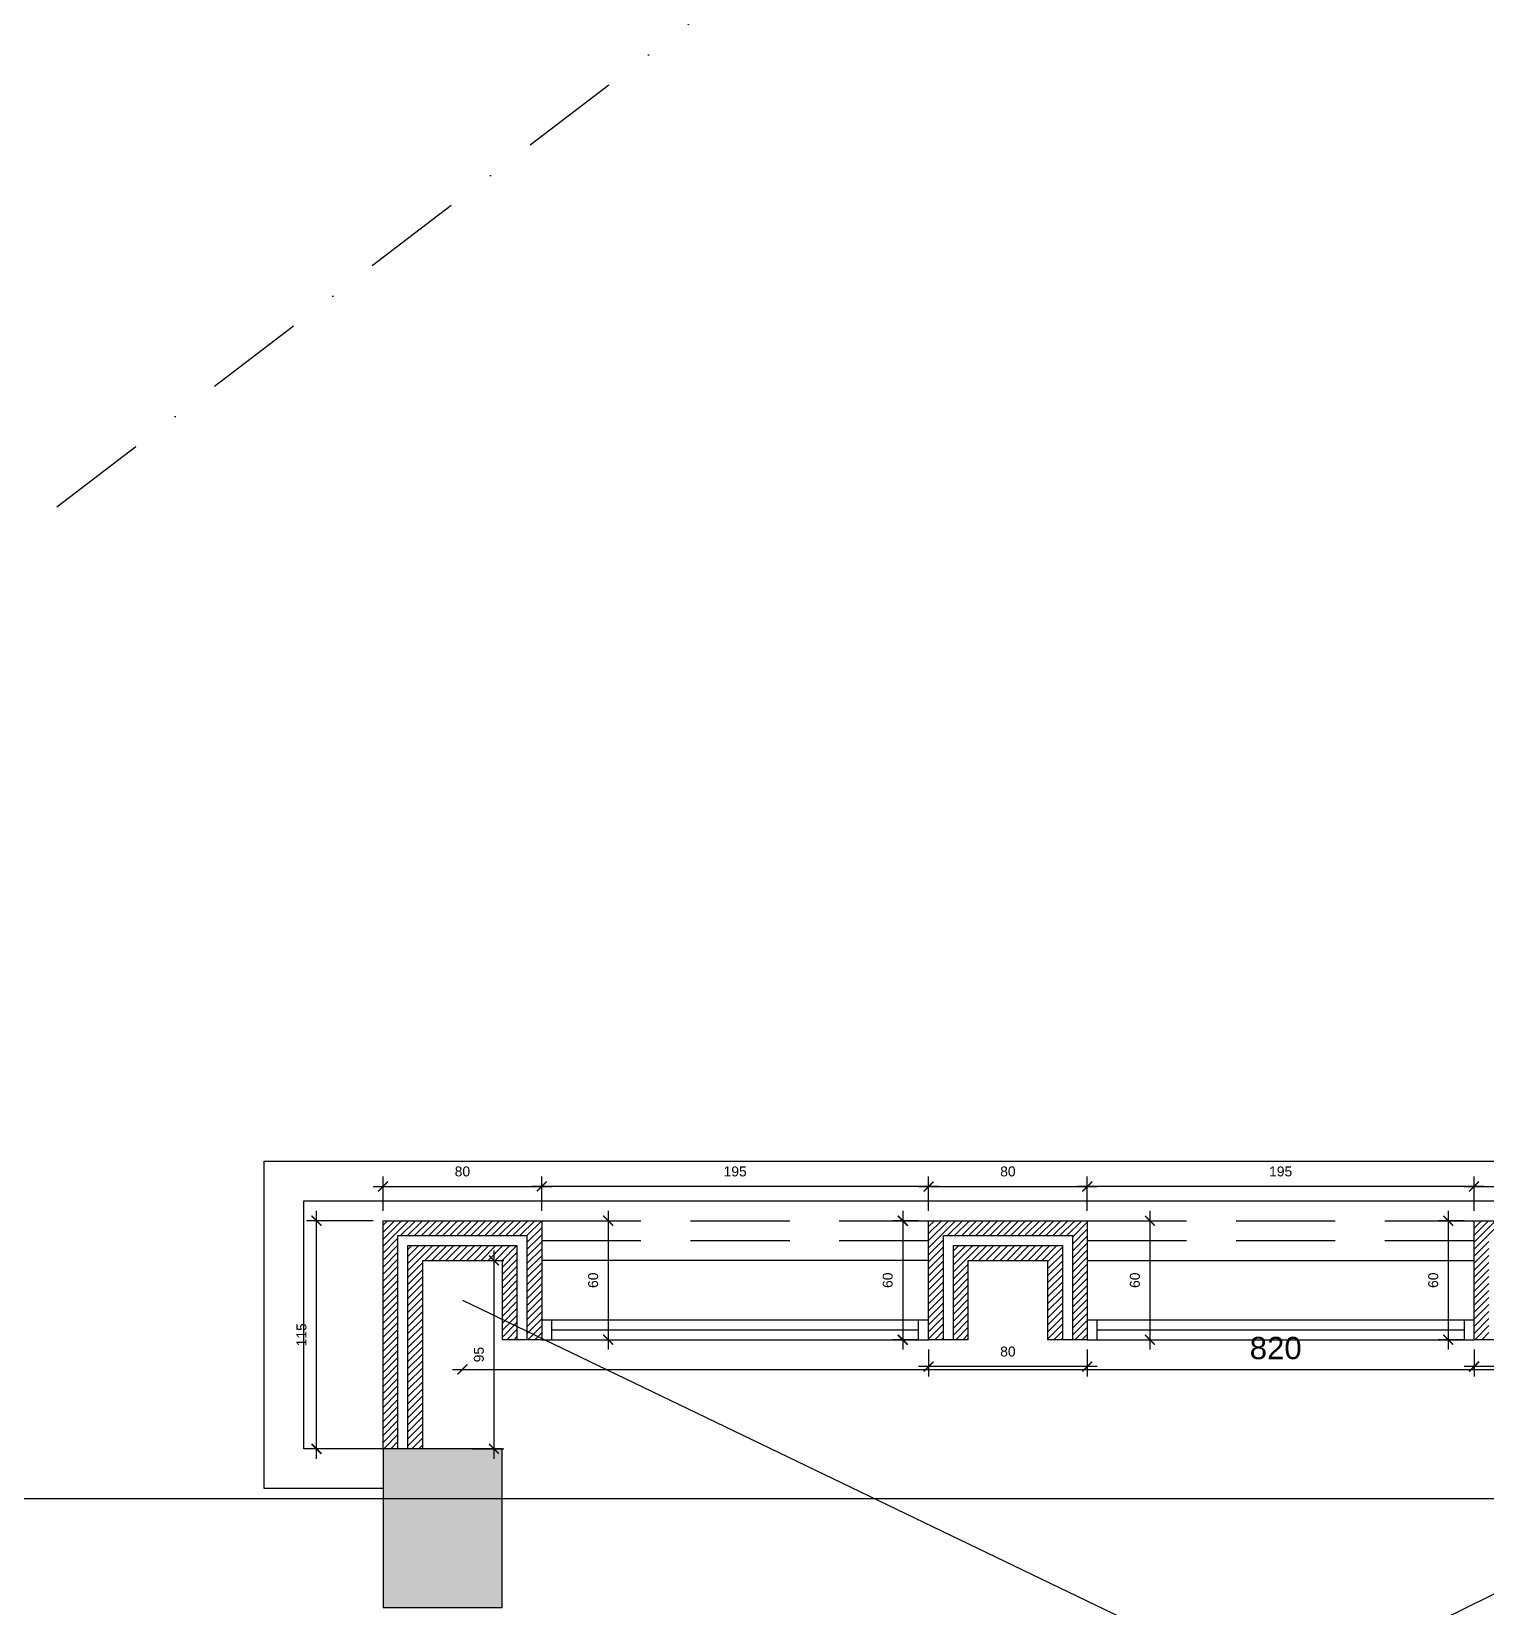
# Model space of a CAD drawing. Header units: centimetres. Extents: x 96271 to 179142, y 9855 to 112216.
# Drawn here: x 138699 to 139433, y 62100 to 62895 of the extents above; entities that cross this region are included whole.
import ezdxf

# ---------------------------------------------------------------- set-up
doc = ezdxf.new("R2010")
doc.units = ezdxf.units.CM
doc.header["$LTSCALE"] = 100
doc.header["$MEASUREMENT"] = 0
doc.header["$PDSIZE"] = 0.2
doc.linetypes.add('DASHDOT', pattern=[1, 0.5, -0.25, 0, -0.25])
doc.linetypes.add('DASHED', pattern=[0.75, 0.5, -0.25])
doc.layers.get('0').update_dxf_attribs({"linetype": 'CONTINUOUS'})
doc.layers.get('DEFPOINTS').update_dxf_attribs({"linetype": 'CONTINUOUS'})
for name, color, linetype in [('A-Dim', 2, 'CONTINUOUS'), ('A-Dim CMU', 2, 'CONTINUOUS'), ('A-Glass-Full', 140, 'CONTINUOUS'), ('A-Otln-Abv', 1, 'DASHED'), ('A-Patt-CMU', 8, 'CONTINUOUS'), ('A-Patt-Strcr', 8, 'CONTINUOUS'), ('A-Setback', 3, 'DASHDOT'), ('A-Wall-Full', 5, 'CONTINUOUS'), ('A-Wall-Prht', 2, 'CONTINUOUS'), ('A-Wall-Strctr', 6, 'CONTINUOUS')]:
    doc.layers.add(name, color=color, linetype=linetype)
doc.layers.add('A-Sect-Iden', color=191, linetype='CONTINUOUS', lineweight=25)
doc.styles.get("Standard").update_dxf_attribs({"font": 'arial.ttf'})
doc.dimstyles.new('1-50', dxfattribs={"dimtxt": 11.25, "dimasz": 5, "dimexe": 5, "dimexo": 5, "dimgap": 5, "dimtad": 1, "dimdec": 1, "dimrnd": 0.5, "dimzin": 12, "dimdsep": 46, "dimtxsty": 'Standard', "dimblk": 'ARCHTICK', "dimcen": 0.09, "dimdle": 5, "dimadec": 0, "dimazin": 3, "dimtfac": 1, "dimtdec": 1, "dimtix": 1, "dimtofl": 0, "dimtmove": 1, "dimatfit": 3, "dimfxl": 5, "dimtolj": 1, "dimtzin": 0, "dimarcsym": 0})

# ---------------------------------------------------------------- blocks, each defined once
blk = doc.blocks.new('_ArchTick')
at = {"color": 0, "linetype": 'ByBlock', "const_width": 0.15}
blk.add_lwpolyline([(-0.5, -0.5), (0.5, 0.5)], dxfattribs=at)
blk = doc.blocks.new('*D167')
at = {"layer": 'A-Dim', "color": 0, "lineweight": -2, "transparency": 16777216}
blk.add_line((138911.56, 62220.33), (139741.56, 62220.33), dxfattribs=at)
at = {"layer": 'DEFPOINTS', "color": 0, "transparency": 16777216}
for p in [(138916.56, 62220.33), (139736.56, 62220.33), (139736.56, 62220.33)]:
    blk.add_point(p, dxfattribs=at)
at = {"layer": 'A-Dim', "color": 0, "lineweight": -2, "transparency": 16777216, "xscale": 5, "yscale": 5, "zscale": 5, "rotation": 180}
blk.add_blockref('_ArchTick', (138916.56, 62220.33), dxfattribs=at)
at = {"layer": 'A-Dim', "color": 0, "lineweight": -2, "transparency": 16777216, "xscale": 5, "yscale": 5, "zscale": 5}
blk.add_blockref('_ArchTick', (139736.56, 62220.33), dxfattribs=at)
at = {"layer": 'A-Dim', "color": 0, "transparency": 16777216, "insert": (139326.56, 62231.07), "char_height": 11.25, "attachment_point": 5}
blk.add_mtext('\\A1;820', dxfattribs=at)
blk = doc.blocks.new('*D722')
at = {"layer": 'A-Dim CMU', "color": 0, "lineweight": -2, "transparency": 16777216}
for p, q in [((138843, 62175.33), (138843, 62300.33)), ((138871.56, 62295.33), (138838, 62295.33)), ((138871.56, 62180.33), (138838, 62180.33))]:
    blk.add_line(p, q, dxfattribs=at)
at = {"layer": 'DEFPOINTS', "color": 0, "transparency": 16777216}
for p in [(138843, 62295.33), (138876.56, 62295.33), (138876.56, 62180.33)]:
    blk.add_point(p, dxfattribs=at)
at = {"layer": 'A-Dim CMU', "color": 0, "lineweight": -2, "transparency": 16777216, "xscale": 5, "yscale": 5, "zscale": 5}
for p, rotation in [((138843, 62295.33), 90), ((138843, 62180.33), 270)]:
    blk.add_blockref('_ArchTick', p, dxfattribs=dict(at, rotation=rotation))
at = {"layer": 'A-Dim CMU', "color": 0, "transparency": 16777216, "insert": (138835.45, 62237.83), "char_height": 5, "attachment_point": 5, "rotation": 90}
blk.add_mtext('\\A1;115', dxfattribs=at)
blk = doc.blocks.new('*D723')
at = {"layer": 'A-Dim CMU', "color": 0, "lineweight": -2, "transparency": 16777216}
for p, q in [((138876.56, 62300.33), (138876.56, 62317.59)), ((138956.56, 62300.33), (138956.56, 62317.59)), ((138871.56, 62312.59), (138961.56, 62312.59))]:
    blk.add_line(p, q, dxfattribs=at)
at = {"layer": 'DEFPOINTS', "color": 0, "transparency": 16777216}
for p in [(138956.56, 62312.59), (138876.56, 62295.33), (138956.56, 62295.33)]:
    blk.add_point(p, dxfattribs=at)
at = {"layer": 'A-Dim CMU', "color": 0, "lineweight": -2, "transparency": 16777216, "xscale": 5, "yscale": 5, "zscale": 5, "rotation": 180}
blk.add_blockref('_ArchTick', (138876.56, 62312.59), dxfattribs=at)
at = {"layer": 'A-Dim CMU', "color": 0, "lineweight": -2, "transparency": 16777216, "xscale": 5, "yscale": 5, "zscale": 5}
blk.add_blockref('_ArchTick', (138956.56, 62312.59), dxfattribs=at)
at = {"layer": 'A-Dim CMU', "color": 0, "transparency": 16777216, "insert": (138916.56, 62320.15), "char_height": 5, "attachment_point": 5}
blk.add_mtext('\\A1;80', dxfattribs=at)
blk = doc.blocks.new('*D724')
at = {"layer": 'A-Dim CMU', "color": 0, "lineweight": -2, "transparency": 16777216}
for p, q in [((138990.04, 62300.33), (138990.04, 62230.33)), ((138961.56, 62295.33), (138995.04, 62295.33)), ((138961.56, 62235.33), (138995.04, 62235.33))]:
    blk.add_line(p, q, dxfattribs=at)
at = {"layer": 'DEFPOINTS', "color": 0, "transparency": 16777216}
for p in [(138956.56, 62295.33), (138956.56, 62235.33), (138990.04, 62235.33)]:
    blk.add_point(p, dxfattribs=at)
at = {"layer": 'A-Dim CMU', "color": 0, "lineweight": -2, "transparency": 16777216, "xscale": 5, "yscale": 5, "zscale": 5}
for p, rotation in [((138990.04, 62295.33), 90), ((138990.04, 62235.33), 270)]:
    blk.add_blockref('_ArchTick', p, dxfattribs=dict(at, rotation=rotation))
at = {"layer": 'A-Dim CMU', "color": 0, "transparency": 16777216, "insert": (138982.48, 62265.33), "char_height": 5, "attachment_point": 5, "rotation": 90}
blk.add_mtext('\\A1;60', dxfattribs=at)
blk = doc.blocks.new('*D726')
at = {"layer": 'A-Dim CMU', "color": 0, "lineweight": -2, "transparency": 16777216}
for p, q in [((138921.56, 62275.33), (138937.42, 62275.33)), ((138932.42, 62280.33), (138932.42, 62175.33)), ((138921.56, 62180.33), (138937.42, 62180.33))]:
    blk.add_line(p, q, dxfattribs=at)
at = {"layer": 'DEFPOINTS', "color": 0, "transparency": 16777216}
for p in [(138916.56, 62275.33), (138916.56, 62180.33), (138932.42, 62180.33)]:
    blk.add_point(p, dxfattribs=at)
at = {"layer": 'A-Dim CMU', "color": 0, "lineweight": -2, "transparency": 16777216, "xscale": 5, "yscale": 5, "zscale": 5}
for p, rotation in [((138932.42, 62275.33), 90), ((138932.42, 62180.33), 270)]:
    blk.add_blockref('_ArchTick', p, dxfattribs=dict(at, rotation=rotation))
at = {"layer": 'A-Dim CMU', "color": 0, "transparency": 16777216, "insert": (138924.86, 62227.83), "char_height": 5, "attachment_point": 5, "rotation": 90}
blk.add_mtext('\\A1;95', dxfattribs=at)
blk = doc.blocks.new('*D727')
at = {"layer": 'A-Dim CMU', "color": 0, "lineweight": -2, "transparency": 16777216}
for p, q in [((139151.56, 62300.33), (139151.56, 62317.59)), ((139231.56, 62300.33), (139231.56, 62317.59)), ((139146.56, 62312.59), (139236.56, 62312.59))]:
    blk.add_line(p, q, dxfattribs=at)
at = {"layer": 'DEFPOINTS', "color": 0, "transparency": 16777216}
for p in [(139231.56, 62312.59), (139151.56, 62295.33), (139231.56, 62295.33)]:
    blk.add_point(p, dxfattribs=at)
at = {"layer": 'A-Dim CMU', "color": 0, "lineweight": -2, "transparency": 16777216, "xscale": 5, "yscale": 5, "zscale": 5, "rotation": 180}
blk.add_blockref('_ArchTick', (139151.56, 62312.59), dxfattribs=at)
at = {"layer": 'A-Dim CMU', "color": 0, "lineweight": -2, "transparency": 16777216, "xscale": 5, "yscale": 5, "zscale": 5}
blk.add_blockref('_ArchTick', (139231.56, 62312.59), dxfattribs=at)
at = {"layer": 'A-Dim CMU', "color": 0, "transparency": 16777216, "insert": (139191.56, 62320.15), "char_height": 5, "attachment_point": 5}
blk.add_mtext('\\A1;80', dxfattribs=at)
blk = doc.blocks.new('*D728')
at = {"layer": 'A-Dim CMU', "color": 0, "lineweight": -2, "transparency": 16777216}
for p, q in [((139263.15, 62300.33), (139263.15, 62230.33)), ((139236.56, 62295.33), (139268.15, 62295.33)), ((139236.56, 62235.33), (139268.15, 62235.33))]:
    blk.add_line(p, q, dxfattribs=at)
at = {"layer": 'DEFPOINTS', "color": 0, "transparency": 16777216}
for p in [(139231.56, 62295.33), (139231.56, 62235.33), (139263.15, 62235.33)]:
    blk.add_point(p, dxfattribs=at)
at = {"layer": 'A-Dim CMU', "color": 0, "lineweight": -2, "transparency": 16777216, "xscale": 5, "yscale": 5, "zscale": 5}
for p, rotation in [((139263.15, 62295.33), 90), ((139263.15, 62235.33), 270)]:
    blk.add_blockref('_ArchTick', p, dxfattribs=dict(at, rotation=rotation))
at = {"layer": 'A-Dim CMU', "color": 0, "transparency": 16777216, "insert": (139255.59, 62265.33), "char_height": 5, "attachment_point": 5, "rotation": 90}
blk.add_mtext('\\A1;60', dxfattribs=at)
blk = doc.blocks.new('*D729')
at = {"layer": 'A-Dim CMU', "color": 0, "lineweight": -2, "transparency": 16777216}
for p, q in [((139151.56, 62230.33), (139151.56, 62216.8)), ((139231.56, 62230.33), (139231.56, 62216.8)), ((139236.56, 62221.8), (139146.56, 62221.8))]:
    blk.add_line(p, q, dxfattribs=at)
at = {"layer": 'DEFPOINTS', "color": 0, "transparency": 16777216}
for p in [(139151.56, 62235.33), (139231.56, 62235.33), (139151.56, 62221.8)]:
    blk.add_point(p, dxfattribs=at)
at = {"layer": 'A-Dim CMU', "color": 0, "lineweight": -2, "transparency": 16777216, "xscale": 5, "yscale": 5, "zscale": 5, "rotation": 180}
blk.add_blockref('_ArchTick', (139151.56, 62221.8), dxfattribs=at)
at = {"layer": 'A-Dim CMU', "color": 0, "lineweight": -2, "transparency": 16777216, "xscale": 5, "yscale": 5, "zscale": 5}
blk.add_blockref('_ArchTick', (139231.56, 62221.8), dxfattribs=at)
at = {"layer": 'A-Dim CMU', "color": 0, "transparency": 16777216, "insert": (139191.56, 62229.35), "char_height": 5, "attachment_point": 5}
blk.add_mtext('\\A1;80', dxfattribs=at)
blk = doc.blocks.new('*D730')
at = {"layer": 'A-Dim CMU', "color": 0, "lineweight": -2, "transparency": 16777216}
for p, q in [((139138.52, 62300.33), (139138.52, 62230.33)), ((139146.56, 62295.33), (139133.52, 62295.33)), ((139146.56, 62235.33), (139133.52, 62235.33))]:
    blk.add_line(p, q, dxfattribs=at)
at = {"layer": 'DEFPOINTS', "color": 0, "transparency": 16777216}
for p in [(139151.56, 62295.33), (139138.52, 62235.33), (139151.56, 62235.33)]:
    blk.add_point(p, dxfattribs=at)
at = {"layer": 'A-Dim CMU', "color": 0, "lineweight": -2, "transparency": 16777216, "xscale": 5, "yscale": 5, "zscale": 5}
for p, rotation in [((139138.52, 62295.33), 90), ((139138.52, 62235.33), 270)]:
    blk.add_blockref('_ArchTick', p, dxfattribs=dict(at, rotation=rotation))
at = {"layer": 'A-Dim CMU', "color": 0, "transparency": 16777216, "insert": (139130.97, 62265.33), "char_height": 5, "attachment_point": 5, "rotation": 90}
blk.add_mtext('\\A1;60', dxfattribs=at)
blk = doc.blocks.new('*D731')
at = {"layer": 'A-Dim CMU', "color": 0, "lineweight": -2, "transparency": 16777216}
for p, q in [((139426.56, 62300.33), (139426.56, 62317.59)), ((139506.56, 62300.33), (139506.56, 62317.59)), ((139421.56, 62312.59), (139511.56, 62312.59))]:
    blk.add_line(p, q, dxfattribs=at)
at = {"layer": 'DEFPOINTS', "color": 0, "transparency": 16777216}
for p in [(139506.56, 62312.59), (139426.56, 62295.33), (139506.56, 62295.33)]:
    blk.add_point(p, dxfattribs=at)
at = {"layer": 'A-Dim CMU', "color": 0, "lineweight": -2, "transparency": 16777216, "xscale": 5, "yscale": 5, "zscale": 5, "rotation": 180}
blk.add_blockref('_ArchTick', (139426.56, 62312.59), dxfattribs=at)
at = {"layer": 'A-Dim CMU', "color": 0, "lineweight": -2, "transparency": 16777216, "xscale": 5, "yscale": 5, "zscale": 5}
blk.add_blockref('_ArchTick', (139506.56, 62312.59), dxfattribs=at)
at = {"layer": 'A-Dim CMU', "color": 0, "transparency": 16777216, "insert": (139466.56, 62320.15), "char_height": 5, "attachment_point": 5}
blk.add_mtext('\\A1;80', dxfattribs=at)
blk = doc.blocks.new('*D733')
at = {"layer": 'A-Dim CMU', "color": 0, "lineweight": -2, "transparency": 16777216}
for p, q in [((139426.56, 62230.33), (139426.56, 62216.8)), ((139506.56, 62230.33), (139506.56, 62216.8)), ((139511.56, 62221.8), (139421.56, 62221.8))]:
    blk.add_line(p, q, dxfattribs=at)
at = {"layer": 'DEFPOINTS', "color": 0, "transparency": 16777216}
for p in [(139426.56, 62235.33), (139506.56, 62235.33), (139426.56, 62221.8)]:
    blk.add_point(p, dxfattribs=at)
at = {"layer": 'A-Dim CMU', "color": 0, "lineweight": -2, "transparency": 16777216, "xscale": 5, "yscale": 5, "zscale": 5, "rotation": 180}
blk.add_blockref('_ArchTick', (139426.56, 62221.8), dxfattribs=at)
at = {"layer": 'A-Dim CMU', "color": 0, "lineweight": -2, "transparency": 16777216, "xscale": 5, "yscale": 5, "zscale": 5}
blk.add_blockref('_ArchTick', (139506.56, 62221.8), dxfattribs=at)
at = {"layer": 'A-Dim CMU', "color": 0, "transparency": 16777216, "insert": (139466.56, 62229.35), "char_height": 5, "attachment_point": 5}
blk.add_mtext('\\A1;80', dxfattribs=at)
blk = doc.blocks.new('*D734')
at = {"layer": 'A-Dim CMU', "color": 0, "lineweight": -2, "transparency": 16777216}
for p, q in [((139413.52, 62300.33), (139413.52, 62230.33)), ((139421.56, 62295.33), (139408.52, 62295.33)), ((139421.56, 62235.33), (139408.52, 62235.33))]:
    blk.add_line(p, q, dxfattribs=at)
at = {"layer": 'DEFPOINTS', "color": 0, "transparency": 16777216}
for p in [(139426.56, 62295.33), (139413.52, 62235.33), (139426.56, 62235.33)]:
    blk.add_point(p, dxfattribs=at)
at = {"layer": 'A-Dim CMU', "color": 0, "lineweight": -2, "transparency": 16777216, "xscale": 5, "yscale": 5, "zscale": 5}
for p, rotation in [((139413.52, 62295.33), 90), ((139413.52, 62235.33), 270)]:
    blk.add_blockref('_ArchTick', p, dxfattribs=dict(at, rotation=rotation))
at = {"layer": 'A-Dim CMU', "color": 0, "transparency": 16777216, "insert": (139405.97, 62265.33), "char_height": 5, "attachment_point": 5, "rotation": 90}
blk.add_mtext('\\A1;60', dxfattribs=at)
blk = doc.blocks.new('*D741')
at = {"layer": 'A-Dim CMU', "color": 0, "lineweight": -2, "transparency": 16777216}
for p, q in [((139231.56, 62300.33), (139231.56, 62317.59)), ((139426.56, 62300.33), (139426.56, 62317.59)), ((139431.56, 62312.59), (139226.56, 62312.59))]:
    blk.add_line(p, q, dxfattribs=at)
at = {"layer": 'DEFPOINTS', "color": 0, "transparency": 16777216}
for p in [(139231.56, 62312.59), (139231.56, 62295.33), (139426.56, 62295.33)]:
    blk.add_point(p, dxfattribs=at)
at = {"layer": 'A-Dim CMU', "color": 0, "lineweight": -2, "transparency": 16777216, "xscale": 5, "yscale": 5, "zscale": 5, "rotation": 180}
blk.add_blockref('_ArchTick', (139231.56, 62312.59), dxfattribs=at)
at = {"layer": 'A-Dim CMU', "color": 0, "lineweight": -2, "transparency": 16777216, "xscale": 5, "yscale": 5, "zscale": 5}
blk.add_blockref('_ArchTick', (139426.56, 62312.59), dxfattribs=at)
at = {"layer": 'A-Dim CMU', "color": 0, "transparency": 16777216, "insert": (139329.06, 62320.15), "char_height": 5, "attachment_point": 5}
blk.add_mtext('\\A1;195', dxfattribs=at)
blk = doc.blocks.new('*D742')
at = {"layer": 'A-Dim CMU', "color": 0, "lineweight": -2, "transparency": 16777216}
for p, q in [((138956.56, 62300.33), (138956.56, 62317.59)), ((139151.56, 62300.33), (139151.56, 62317.59)), ((139156.56, 62312.59), (138951.56, 62312.59))]:
    blk.add_line(p, q, dxfattribs=at)
at = {"layer": 'DEFPOINTS', "color": 0, "transparency": 16777216}
for p in [(138956.56, 62312.59), (138956.56, 62295.33), (139151.56, 62295.33)]:
    blk.add_point(p, dxfattribs=at)
at = {"layer": 'A-Dim CMU', "color": 0, "lineweight": -2, "transparency": 16777216, "xscale": 5, "yscale": 5, "zscale": 5}
for p, rotation in [((138956.56, 62312.59), 179.9999999999401), ((139151.56, 62312.59), 359.9999999999401)]:
    blk.add_blockref('_ArchTick', p, dxfattribs=dict(at, rotation=rotation))
at = {"layer": 'A-Dim CMU', "color": 0, "transparency": 16777216, "insert": (139054.06, 62320.15), "char_height": 5, "attachment_point": 5}
blk.add_mtext('\\A1;195', dxfattribs=at)

msp = doc.modelspace()

# ---------------------------------------------------------------- hatches: boundary and pattern name
at = {"layer": 'A-Patt-CMU'}
h = msp.add_hatch(dxfattribs=at)
h.set_pattern_fill('ANSI31', color=256, scale=20, angle=180)
h.set_pattern_definition([(225, (149663.1543, 69378.0145), (1.76776695, -1.76776695), [])])
h.paths.add_polyline_path([(139761.559, 61580.329), (139736.559, 61580.329), (139736.559, 61405.329), (139761.559, 61405.329), (139761.559, 61435.329), (139961.559, 61435.329), (139961.559, 61445.329), (139751.559, 61445.329), (139751.559, 61415.329), (139746.559, 61415.329), (139746.559, 61570.329), (139751.559, 61570.329), (139751.559, 61450.329), (139961.559, 61450.329), (139961.559, 61460.329), (139761.559, 61460.329)])
h.paths.add_polyline_path([(139986.559, 62050.329), (139976.559, 62050.329), (139976.559, 61895.329), (139986.559, 61895.329)])
h.paths.add_polyline_path([(139971.559, 62050.329), (139961.559, 62050.329), (139961.559, 61895.329), (139971.559, 61895.329)])
h.paths.add_polyline_path([(139991.559, 61870.329), (139991.559, 61880.329), (139986.559, 61880.329), (139986.559, 61870.329)])
h.paths.add_polyline_path([(140081.559, 61885.329), (140081.559, 61870.329), (140391.559, 61870.329), (140391.559, 61885.329), (140161.559, 61885.329), (140161.559, 61960.329), (140146.559, 61960.329), (140146.559, 61885.329)])
h.paths.add_polyline_path([(139971.559, 62125.329), (139971.559, 62180.329), (139961.559, 62180.329), (139961.559, 62125.329)])
h.paths.add_polyline_path([(139976.559, 62180.329), (139976.559, 62125.329), (139986.559, 62125.329), (139986.559, 62180.329)])
h.paths.add_polyline_path([(140476.559, 62180.329), (140476.559, 62125.329), (140486.559, 62125.329), (140486.559, 62180.329)])
h.paths.add_polyline_path([(140471.559, 62125.329), (140471.559, 62180.329), (140461.559, 62180.329), (140461.559, 62125.329)])
h.paths.add_polyline_path([(140221.559, 61440.329), (140471.559, 61440.329), (140471.559, 61870.329), (140461.559, 61870.329), (140461.559, 61450.329), (140221.559, 61450.329)], flags=17)
h.paths.add_polyline_path([(140476.559, 61435.329), (140221.559, 61435.329), (140221.559, 61285.329), (140161.559, 61285.329), (140161.559, 61275.329), (140231.559, 61275.329), (140231.559, 61425.329), (140486.559, 61425.329), (140486.559, 61870.329), (140476.559, 61870.329)])
h.paths.add_polyline_path([(140504.059, 62057.829), (140486.559, 62057.829), (140486.559, 62050.329), (140496.559, 62050.329), (140496.559, 61950.329), (140401.559, 61950.329), (140401.559, 62050.329), (140461.559, 62050.329), (140461.559, 62065.329), (140081.559, 62065.329), (140081.559, 62050.329), (140146.559, 62050.329), (140146.559, 62040.329), (140161.559, 62040.329), (140161.559, 62050.329), (140391.559, 62050.329), (140391.559, 61940.329), (140496.559, 61940.329), (140496.559, 61895.329), (140504.059, 61895.329)])
h.paths.add_polyline_path([(139751.559, 62050.329), (139751.559, 61850.329), (139761.559, 61850.329), (139761.559, 62050.329)])
h.paths.add_polyline_path([(139746.559, 61850.329), (139746.559, 62050.329), (139736.559, 62050.329), (139736.559, 61850.329)])
h.paths.add_polyline_path([(138884.059, 61750.329), (138884.059, 61852.829), (139436.559, 61852.829), (139436.559, 61860.329), (138876.559, 61860.329), (138876.559, 61750.329)])
h.paths.add_polyline_path([(138889.059, 61847.829), (138889.059, 61750.329), (138896.559, 61750.329), (138896.559, 61840.329), (138936.559, 61840.329), (139421.559, 61840.329), (139436.559, 61840.329), (139436.559, 61847.829)], flags=17)
h.paths.add_polyline_path([(139676.559, 61190.329), (139736.559, 61190.329), (139736.559, 61200.329), (139676.559, 61200.329)])
h.paths.add_polyline_path([(139736.559, 61185.329), (139676.559, 61185.329), (139676.559, 61175.329), (139736.559, 61175.329)])
h.paths.add_polyline_path([(139476.559, 61185.329), (139246.559, 61185.329), (139246.559, 61175.329), (139476.559, 61175.329)])
h.paths.add_polyline_path([(139246.559, 61190.329), (139476.559, 61190.329), (139476.559, 61200.329), (139426.559, 61200.329), (139426.559, 61265.329), (139411.559, 61265.329), (139411.559, 61200.329), (139246.559, 61200.329)])
h.paths.add_polyline_path([(139086.559, 61185.329), (138936.559, 61185.329), (138936.559, 61175.329), (139086.559, 61175.329)])
h.paths.add_polyline_path([(138936.559, 61190.329), (139086.559, 61190.329), (139086.559, 61200.329), (138936.559, 61200.329)])
h.paths.add_polyline_path([(139439.059, 62282.829), (139439.059, 62235.329), (139446.559, 62235.329), (139446.559, 62275.329), (139486.559, 62275.329), (139486.559, 62235.329), (139494.059, 62235.329), (139494.059, 62282.829)], flags=17)
h.paths.add_polyline_path([(139434.059, 62235.329), (139434.059, 62287.829), (139499.059, 62287.829), (139499.059, 62235.329), (139506.559, 62235.329), (139506.559, 62295.329), (139426.559, 62295.329), (139426.559, 62235.329)])
h.paths.add_polyline_path([(139164.059, 62282.829), (139164.059, 62235.329), (139171.559, 62235.329), (139171.559, 62275.329), (139211.559, 62275.329), (139211.559, 62235.329), (139219.059, 62235.329), (139219.059, 62282.829)], flags=17)
h.paths.add_polyline_path([(139159.059, 62235.329), (139159.059, 62287.829), (139224.059, 62287.829), (139224.059, 62235.329), (139231.559, 62235.329), (139231.559, 62295.329), (139151.559, 62295.329), (139151.559, 62235.329)])
h.paths.add_polyline_path([(138949.059, 62287.829), (138949.059, 62235.329), (138956.559, 62235.329), (138956.559, 62295.329), (138876.559, 62295.329), (138876.559, 62180.329), (138884.059, 62180.329), (138884.059, 62287.829)])
h.paths.add_polyline_path([(138944.059, 62235.329), (138944.059, 62282.829), (138889.059, 62282.829), (138889.059, 62180.329), (138896.559, 62180.329), (138896.559, 62275.329), (138936.559, 62275.329), (138936.559, 62235.329)], flags=17)
h.paths.add_polyline_path([(139751.559, 62285.329), (139751.559, 62200.329), (139761.559, 62200.329), (139761.559, 62295.329), (139681.559, 62295.329), (139681.559, 62235.329), (139691.559, 62235.329), (139691.559, 62285.329)])
h.paths.add_polyline_path([(139746.559, 62200.329), (139746.559, 62280.329), (139696.559, 62280.329), (139696.559, 62235.329), (139706.559, 62235.329), (139706.559, 62270.329), (139736.559, 62270.329), (139736.559, 62200.329)], flags=17)
h.paths.add_polyline_path([(139136.559, 61200.329), (139136.559, 61190.329), (139196.559, 61190.329), (139196.559, 61200.329)])
h.paths.add_polyline_path([(139136.559, 61185.329), (139136.559, 61175.329), (139196.559, 61175.329), (139196.559, 61185.329)])
h.paths.add_polyline_path([(138884.059, 61570.329), (138884.059, 61670.329), (138876.559, 61670.329), (138876.559, 61570.329)])
h.paths.add_polyline_path([(138896.559, 61570.329), (138896.559, 61670.329), (138889.059, 61670.329), (138889.059, 61570.329)])
h.paths.add_polyline_path([(139046.559, 61440.329), (139031.559, 61440.329), (139031.559, 61355.329), (139159.059, 61355.329), (139159.059, 61200.329), (139174.059, 61200.329), (139174.059, 61355.329), (139411.559, 61355.329), (139411.559, 61345.329), (139426.559, 61345.329), (139426.559, 61370.329), (139341.559, 61370.329), (139341.559, 61735.329), (139736.559, 61735.329), (139736.559, 61750.329), (139326.559, 61750.329), (139326.559, 61370.329), (139046.559, 61370.329)])
at = {"layer": 'A-Patt-Strcr'}
h = msp.add_hatch(dxfattribs=at)
h.set_pattern_fill('AR-CONC', color=256, scale=2)
h.set_pattern_definition([(50, (149598.393, 77124.047), (14.345204, -1.255043), [1.5, -16.5]), (355, (149598.393, 77124.047), (-2.775027, 15.043843), [1.2, -13.2]), (100.451444, (149599.589, 77123.942), (11.570177, 13.7888), [1.274804, -14.022842]), (46.1842, (149598.393, 77128.047), (21.344827, -3.310386), [2.25, -24.75]), (96.63564, (149600.172, 77127.77), (18.69324, 19.482372), [1.912207, -21.034275]), (351.18416, (149598.393, 77128.047), (18.69324, 19.482372), [1.8, -19.8]), (21, (149600.393, 77127.047), (11.938141, -8.052378), [1.5, -16.5]), (326, (149600.393, 77127.047), (4.866307, 14.503001), [1.2, -13.2]), (71.451445, (149601.388, 77126.376), (16.804448, 6.450623), [1.274804, -14.022842]), (37.5, (149598.393, 77124.047), (0.2431971, 6.6578771), [0, -13.04, 0, -13.4, 0, -13.25]), (7.5, (149598.393, 77124.047), (5.2613907, 7.8882342), [0, -7.64, 0, -12.74, 0, -5.05]), (327.5, (149593.933, 77124.047), (10.6764487, -0.4510974), [0, -5, 0, -15.6, 0, -20.7]), (317.5, (149591.933, 77124.047), (11.6637234, 2.0020996), [0, -6.5, 0, -10.36, 0, -14.7])])
h.paths.add_polyline_path([(140486.559, 62390.329), (140461.559, 62390.329), (140461.559, 62350.329), (140486.559, 62350.329)])
h.paths.add_polyline_path([(139986.559, 62390.329), (139961.559, 62390.329), (139961.559, 62350.329), (139986.559, 62350.329)])
h.paths.add_polyline_path([(139986.559, 62125.329), (139961.559, 62125.329), (139961.559, 62050.329), (139986.559, 62050.329)])
h.paths.add_polyline_path([(140486.559, 62125.329), (140461.559, 62125.329), (140461.559, 62050.329), (140486.559, 62050.329)])
h.paths.add_polyline_path([(140506.559, 61895.329), (140391.559, 61895.329), (140391.559, 61870.329), (140506.559, 61870.329)])
h.paths.add_polyline_path([(139986.559, 61895.329), (139961.559, 61895.329), (139961.559, 61670.329), (139986.559, 61670.329)])
h.paths.add_polyline_path([(139761.559, 62200.329), (139736.559, 62200.329), (139736.559, 62050.329), (139761.559, 62050.329)])
h.paths.add_polyline_path([(138936.559, 62180.329), (138876.559, 62180.329), (138876.559, 62100.329), (138936.559, 62100.329)])
h.paths.add_polyline_path([(138936.559, 61750.329), (138876.559, 61750.329), (138876.559, 61670.329), (138936.559, 61670.329)])
h.paths.add_polyline_path([(140136.559, 61300.329), (139986.559, 61300.329), (139986.559, 61275.329), (140136.559, 61275.329)])
h.paths.add_polyline_path([(140341.559, 61600.329), (140311.559, 61600.329), (140311.559, 61570.329), (140341.559, 61570.329)])
h.paths.add_polyline_path([(140341.559, 61750.329), (140311.559, 61750.329), (140311.559, 61720.329), (140341.559, 61720.329)])
h.paths.add_polyline_path([(139761.559, 61315.329), (139736.559, 61315.329), (139736.559, 61175.329), (139761.559, 61175.329), (139761.559, 61214.093)])
h.paths.add_polyline_path([(138936.559, 61270.329), (138876.559, 61270.329), (138876.559, 61175.329), (138936.559, 61175.329)])
h.paths.add_polyline_path([(139761.559, 61760.329), (139736.559, 61760.329), (139736.559, 61670.329), (139761.559, 61670.329)])
h.paths.add_polyline_path([(139986.559, 61430.329), (139976.559, 61430.329), (139976.559, 61460.329), (139961.559, 61460.329), (139961.559, 61275.329), (139986.559, 61275.329)])
h.paths.add_polyline_path([(140146.559, 61460.329), (140146.559, 61430.329), (140136.559, 61430.329), (140136.559, 61275.329), (140161.559, 61275.329), (140161.559, 61460.329)])

# ---------------------------------------------------------------- linework, layer by layer
for points in [[(138916.559, 62255.329), (139736.559, 61860.329)], [(138936.559, 61860.329), (139736.559, 62255.329)]]:
    msp.add_lwpolyline(points)
at = {"layer": 'A-Glass-Full'}
for p, q in [((138956.559, 62245.329), (139151.559, 62245.329)), ((138961.559, 62235.329), (138961.559, 62245.329)), ((139146.559, 62235.329), (139146.559, 62245.329)), ((139231.559, 62245.329), (139426.559, 62245.329)), ((139236.559, 62235.329), (139236.559, 62245.329)), ((139421.559, 62245.329), (139421.559, 62235.329)), ((138956.559, 62235.329), (139151.559, 62235.329)), ((138961.559, 62240.329), (139146.559, 62240.329)), ((139231.559, 62235.329), (139426.559, 62235.329)), ((139236.559, 62240.329), (139421.559, 62240.329))]:
    msp.add_line(p, q, dxfattribs=at)
at = {"layer": 'A-Otln-Abv'}
for p, q in [((138956.559, 62295.329), (139151.559, 62295.329)), ((139231.559, 62295.329), (139426.559, 62295.329)), ((138956.559, 62285.329), (139151.559, 62285.329)), ((139231.559, 62285.329), (139426.559, 62285.329))]:
    msp.add_line(p, q, dxfattribs=at)
at = {"layer": 'A-Sect-Iden'}
msp.add_line((136383.148, 62155.286), (141114.439, 62155.286), dxfattribs=at)
at = {"layer": 'A-Setback'}
msp.add_lwpolyline([(141524.417, 64301.094), (141059.48, 63900.768), (140088.748, 63451.875), (139228.894, 63050.399), (138527.676, 62514.042), (138263.864, 62245.523), (138103.213, 61975.827), (137816.799, 61413.856)], dxfattribs=at)
at = {"layer": 'A-Wall-Full'}
for points in [[(138876.559, 62180.329), (138876.559, 62295.329), (138956.559, 62295.329), (138956.559, 62235.329), (138936.559, 62235.329)], [(139171.559, 62235.329), (139151.559, 62235.329), (139151.559, 62295.329), (139231.559, 62295.329), (139231.559, 62235.329), (139211.559, 62235.329)], [(139446.559, 62235.329), (139426.559, 62235.329), (139426.559, 62295.329), (139506.559, 62295.329), (139506.559, 62235.329), (139486.559, 62235.329)], [(138884.059, 62180.329), (138884.059, 62287.829), (138949.059, 62287.829), (138949.059, 62235.329)], [(138889.059, 62180.329), (138889.059, 62282.829), (138944.059, 62282.829), (138944.059, 62235.329)], [(139159.059, 62235.329), (139159.059, 62287.829), (139224.059, 62287.829), (139224.059, 62235.329)], [(139164.059, 62235.329), (139164.059, 62282.829), (139219.059, 62282.829), (139219.059, 62235.329)], [(138896.559, 62180.329), (138896.559, 62275.329), (138936.559, 62275.329), (138936.559, 62235.329)], [(139171.559, 62235.329), (139171.559, 62275.329), (139211.559, 62275.329), (139211.559, 62235.329)]]:
    msp.add_lwpolyline(points, dxfattribs=at)
at = {"layer": 'A-Wall-Prht'}
for p, q in [((139151.559, 62275.329), (138956.559, 62275.329)), ((139231.559, 62275.329), (139426.559, 62275.329))]:
    msp.add_line(p, q, dxfattribs=at)
for points in [[(138876.559, 62160.329), (138816.559, 62160.329), (138816.559, 62325.329), (139731.559, 62325.329), (139731.559, 62295.329)], [(138876.559, 62180.329), (138836.559, 62180.329), (138836.559, 62305.329), (139711.559, 62305.329), (139711.559, 62295.329)]]:
    msp.add_lwpolyline(points, dxfattribs=at)
at = {"layer": 'A-Wall-Strctr'}
msp.add_lwpolyline([(138876.559, 62180.329), (138876.559, 62100.329), (138936.559, 62100.329), (138936.559, 62180.329)], close=True, dxfattribs=at)

# ---------------------------------------------------------------- dimensions: what is measured, and where the dimension line sits
at = {"layer": 'A-Dim'}
dim = msp.add_aligned_dim(p1=(138916.559, 62220.329), p2=(139736.559, 62220.329), distance=0, dimstyle='1-50', override={"dimse1": 1, "dimse2": 1}, dxfattribs=at)
dim.commit()
dim.dimension.update_dxf_attribs({"geometry": '*D167', "text_midpoint": (139326.559, 62231.073)})
at = {"layer": 'A-Dim CMU'}
for p1, p2, distance, picture, middle in [((138876.559, 62295.329), (138956.559, 62295.329), 17.264, '*D723', (138916.559, 62320.146)), ((139151.559, 62295.329), (138956.559, 62295.329), -17.264, '*D742', (139054.059, 62320.146)), ((139151.559, 62295.329), (139231.559, 62295.329), 17.264, '*D727', (139191.559, 62320.146)), ((139426.559, 62295.329), (139231.559, 62295.329), -17.264, '*D741', (139329.059, 62320.146)), ((139426.559, 62295.329), (139506.559, 62295.329), 17.264, '*D731', (139466.559, 62320.146)), ((138876.559, 62180.329), (138876.559, 62295.329), 33.562, '*D722', (138835.445, 62237.829)), ((138956.559, 62295.329), (138956.559, 62235.329), 33.478, '*D724', (138982.485, 62265.329)), ((139151.559, 62295.329), (139151.559, 62235.329), -13.04, '*D730', (139130.967, 62265.329)), ((139231.559, 62295.329), (139231.559, 62235.329), 31.587, '*D728', (139255.593, 62265.329)), ((139426.559, 62295.329), (139426.559, 62235.329), -13.04, '*D734', (139405.967, 62265.329)), ((138916.559, 62275.329), (138916.559, 62180.329), 15.858, '*D726', (138924.865, 62227.829)), ((139231.559, 62235.329), (139151.559, 62235.329), 13.528, '*D729', (139191.559, 62229.354)), ((139506.559, 62235.329), (139426.559, 62235.329), 13.528, '*D733', (139466.559, 62229.354))]:
    dim = msp.add_aligned_dim(p1=p1, p2=p2, distance=distance, dimstyle='1-50', override={"dimtxt": 5}, dxfattribs=at)
    dim.commit()
    dim.dimension.update_dxf_attribs({"geometry": picture, "text_midpoint": middle})

doc.saveas('drawing.dxf')
